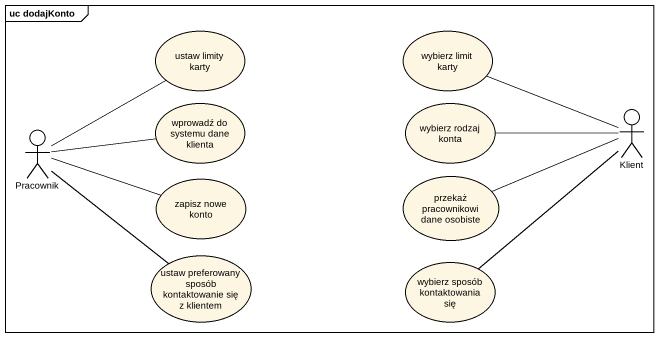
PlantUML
@startuml
mainframe uc dodajKonto
usecase "ustaw limity karty" as ustaw_limity_karty
usecase "wybierz limit karty" as wybierz_limit_karty
actor Pracownik
usecase "wprowadź do systemu dane klienta" as wprowadź_do_systemu_dane
usecase "wybierz rodzaj konta" as wybierz_rodzaj_konta
actor Klient
usecase "zapisz nowe konto" as zapisz_nowe_konto
usecase "przekaż pracownikowi dane osobiste" as przekaż_pracownikowi_dane
usecase "ustaw preferowany sposób kontaktowanie się z klientem" as ustaw_preferowany_sposób
usecase "wybierz sposób kontaktowania się" as wybierz_sposób
wybierz_limit_karty -right- Klient
Pracownik -up- ustaw_limity_karty
Pracownik -right- wprowadź_do_systemu_dane
Pracownik -right- zapisz_nowe_konto
Pracownik -- ustaw_preferowany_sposób
Klient -left- wybierz_rodzaj_konta
Klient -left- przekaż_pracownikowi_dane
Klient -- wybierz_sposób
@enduml
